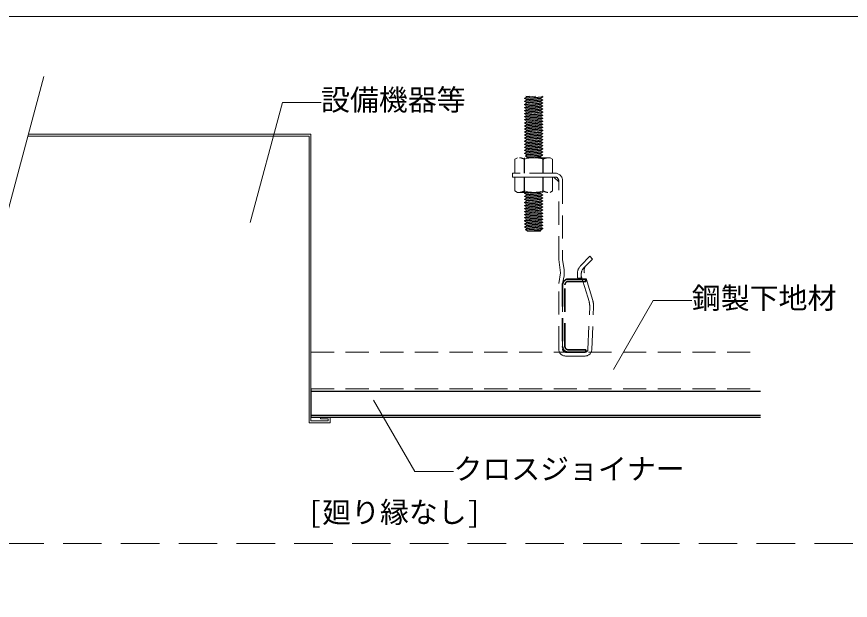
# Model space of a CAD drawing. Units: millimetres on the paper, with parts at other scales. Extents: x -195 to 195, y -140 to 138.
# Drawn here: x 50.59 to 93.87, y -30.32 to 0 of the extents above; entities that cross this region are included whole.
import ezdxf
from ezdxf.enums import TextEntityAlignment as Align

# ---------------------------------------------------------------- set-up
doc = ezdxf.new("R2010")
doc.units = ezdxf.units.MM
doc.linetypes.add('DASHED1', pattern=[1.8, 1.2, -0.6])
doc.linetypes.add('DASHED2', pattern=[3, 2, -1])
for name, color, linetype, lineweight in [('4-1_吊り材', 7, 'DASHED1', 18), ('4-3_クロスジョイナー', 2, 'Continuous', 25), ('4-4_野縁', 4, 'DASHED1', 9), ('4-6_文字・矢印', 7, 'Continuous', 18), ('4-7_野縁受け', 6, 'DASHED1', 35), ('4-B_補強金具・金具・その他', 3, 'Continuous', 18), ('F-3_クロスジョイナー', 3, 'Continuous', 18)]:
    doc.layers.add(name, color=color, linetype=linetype, lineweight=lineweight)
doc.styles.add('ＭＳ ゴシック', font='')
doc.styles.get('ＭＳ ゴシック').set_extended_font_data('MS Gothic')

msp = doc.modelspace()

# ---------------------------------------------------------------- linework, layer by layer
at = {"layer": '4-1_吊り材'}
for p, q in [((77.908, -4.158), (76.956, -4.238)), ((76.956, -4.255), (77.908, -4.176)), ((76.956, -4.238), (77.058, -4.185)), ((76.956, -4.255), (76.956, -4.238)), ((76.956, -4.255), (77.058, -4.308)), ((77.908, -4.317), (76.956, -4.396)), ((77.026, -4.133), (77.058, -4.149)), ((77.21, -4.133), (77.058, -4.149)), ((77.058, -4.185), (77.543, -4.133)), ((77.807, -4.229), (77.058, -4.308)), ((77.058, -4.344), (77.807, -4.264)), ((77.908, -4.176), (77.807, -4.229)), ((77.908, -4.317), (77.807, -4.264)), ((77.908, -4.158), (77.86, -4.133)), ((77.908, -4.176), (77.908, -4.158)), ((77.908, -4.335), (77.908, -4.317)), ((76.956, -4.414), (77.908, -4.335)), ((76.956, -4.396), (77.058, -4.344)), ((76.956, -4.414), (76.956, -4.396)), ((76.956, -4.414), (77.058, -4.467)), ((77.908, -4.476), (76.956, -4.555)), ((77.908, -4.493), (76.956, -4.573)), ((76.956, -4.555), (77.058, -4.502)), ((76.956, -4.573), (76.956, -4.555)), ((76.956, -4.573), (77.058, -4.626)), ((77.908, -4.635), (76.956, -4.714)), ((76.956, -4.732), (77.908, -4.652)), ((76.956, -4.714), (77.058, -4.661)), ((76.956, -4.732), (76.956, -4.714)), ((76.956, -4.732), (77.058, -4.784)), ((77.807, -4.388), (77.058, -4.467)), ((77.807, -4.423), (77.058, -4.502)), ((77.058, -4.626), (77.807, -4.546)), ((77.807, -4.582), (77.058, -4.661)), ((77.807, -4.705), (77.058, -4.784)), ((77.058, -4.82), (77.807, -4.74)), ((77.908, -4.335), (77.807, -4.388)), ((77.908, -4.476), (77.807, -4.423)), ((77.908, -4.493), (77.807, -4.546)), ((77.908, -4.635), (77.807, -4.582)), ((77.908, -4.652), (77.807, -4.705)), ((77.908, -4.793), (77.807, -4.74)), ((77.908, -4.493), (77.908, -4.476)), ((77.908, -4.652), (77.908, -4.635)), ((77.908, -4.793), (76.956, -4.873)), ((76.956, -4.89), (77.908, -4.811)), ((76.956, -4.873), (77.058, -4.82)), ((76.956, -4.89), (76.956, -4.873)), ((76.956, -4.89), (77.058, -4.943)), ((77.908, -4.952), (76.956, -5.031)), ((76.956, -5.049), (77.908, -4.97)), ((76.956, -5.031), (77.058, -4.979)), ((76.956, -5.049), (76.956, -5.031)), ((76.956, -5.049), (77.058, -5.102)), ((77.908, -5.111), (76.956, -5.19)), ((77.908, -5.128), (76.956, -5.208)), ((76.956, -5.19), (77.058, -5.137)), ((76.956, -5.208), (76.956, -5.19)), ((77.807, -4.864), (77.058, -4.943)), ((77.058, -4.979), (77.807, -4.899)), ((77.807, -5.023), (77.058, -5.102)), ((77.807, -5.058), (77.058, -5.137)), ((77.058, -5.261), (77.807, -5.181)), ((77.908, -4.811), (77.807, -4.864)), ((77.908, -4.952), (77.807, -4.899)), ((77.908, -4.97), (77.807, -5.023)), ((77.908, -5.111), (77.807, -5.058)), ((77.908, -5.128), (77.807, -5.181)), ((77.908, -4.811), (77.908, -4.793)), ((77.908, -4.97), (77.908, -4.952)), ((77.908, -4.958), (77.908, -4.952)), ((77.908, -5.128), (77.908, -5.111)), ((76.956, -5.208), (77.058, -5.261)), ((77.908, -5.27), (76.956, -5.349)), ((76.956, -5.367), (77.908, -5.287)), ((76.956, -5.349), (77.058, -5.296)), ((76.956, -5.367), (76.956, -5.349)), ((76.956, -5.367), (77.058, -5.419)), ((77.908, -5.428), (76.956, -5.508)), ((76.956, -5.525), (77.908, -5.446)), ((76.956, -5.508), (77.058, -5.455)), ((76.956, -5.525), (76.956, -5.508)), ((76.956, -5.525), (77.058, -5.578)), ((77.908, -5.587), (76.956, -5.666)), ((76.956, -5.684), (77.908, -5.605)), ((76.956, -5.666), (77.058, -5.614)), ((77.807, -5.217), (77.058, -5.296)), ((77.807, -5.34), (77.058, -5.419)), ((77.058, -5.455), (77.807, -5.375)), ((77.807, -5.499), (77.058, -5.578)), ((77.058, -5.614), (77.807, -5.534)), ((77.908, -5.27), (77.807, -5.217)), ((77.908, -5.287), (77.807, -5.34)), ((77.908, -5.428), (77.807, -5.375)), ((77.908, -5.446), (77.807, -5.499)), ((77.908, -5.587), (77.807, -5.534)), ((77.908, -5.605), (77.807, -5.658)), ((77.908, -5.287), (77.908, -5.27)), ((77.908, -5.446), (77.908, -5.428)), ((77.908, -5.605), (77.908, -5.587)), ((76.956, -5.684), (76.956, -5.666)), ((76.956, -5.684), (77.058, -5.737)), ((77.908, -5.746), (76.956, -5.825)), ((76.956, -5.843), (77.908, -5.763)), ((76.956, -5.825), (77.058, -5.772)), ((76.956, -5.843), (76.956, -5.825)), ((76.956, -5.843), (77.058, -5.896)), ((77.908, -5.905), (76.956, -5.984)), ((77.908, -5.922), (76.956, -6.002)), ((76.956, -5.984), (77.058, -5.931)), ((76.956, -6.002), (76.956, -5.984)), ((76.956, -6.002), (77.058, -6.054)), ((77.807, -5.658), (77.058, -5.737)), ((77.058, -5.772), (77.807, -5.693)), ((77.807, -5.816), (77.058, -5.896)), ((77.807, -5.852), (77.058, -5.931)), ((77.058, -6.054), (77.807, -5.975)), ((77.807, -6.01), (77.058, -6.09)), ((77.908, -5.746), (77.807, -5.693)), ((77.908, -5.763), (77.807, -5.816)), ((77.908, -5.905), (77.807, -5.852)), ((77.908, -5.922), (77.807, -5.975)), ((77.908, -6.063), (77.807, -6.01)), ((77.908, -5.763), (77.908, -5.746)), ((77.908, -5.922), (77.908, -5.905)), ((77.908, -6.063), (76.956, -6.143)), ((76.956, -6.16), (77.908, -6.081)), ((76.956, -6.143), (77.058, -6.09)), ((76.956, -6.16), (76.956, -6.143)), ((76.956, -6.16), (77.058, -6.213)), ((77.908, -6.222), (76.956, -6.301)), ((76.956, -6.319), (77.908, -6.24)), ((76.956, -6.301), (77.058, -6.249)), ((76.956, -6.319), (76.956, -6.301)), ((76.956, -6.319), (77.058, -6.372)), ((77.908, -6.381), (76.956, -6.46)), ((76.956, -6.478), (77.908, -6.398)), ((76.956, -6.46), (77.058, -6.407)), ((76.956, -6.478), (76.956, -6.46)), ((76.956, -6.478), (77.058, -6.531)), ((77.807, -6.134), (77.058, -6.213)), ((77.058, -6.249), (77.807, -6.169)), ((77.807, -6.293), (77.058, -6.372)), ((77.058, -6.407), (77.807, -6.328)), ((77.807, -6.451), (77.058, -6.531)), ((77.058, -6.566), (77.807, -6.487)), ((77.908, -6.081), (77.807, -6.134)), ((77.908, -6.222), (77.807, -6.169)), ((77.908, -6.24), (77.807, -6.293)), ((77.908, -6.381), (77.807, -6.328)), ((77.908, -6.398), (77.807, -6.451)), ((77.908, -6.54), (77.807, -6.487)), ((77.908, -6.081), (77.908, -6.063)), ((77.908, -6.24), (77.908, -6.222)), ((77.908, -6.398), (77.908, -6.381)), ((77.908, -6.54), (76.956, -6.619)), ((76.956, -6.637), (77.908, -6.557)), ((76.956, -6.619), (77.058, -6.566)), ((76.956, -6.637), (76.956, -6.619)), ((76.956, -6.637), (77.058, -6.689)), ((77.908, -6.698), (76.956, -6.778)), ((77.908, -6.716), (76.956, -6.795)), ((76.956, -6.778), (77.058, -6.725)), ((76.956, -6.795), (76.956, -6.778)), ((76.956, -6.795), (77.058, -6.848)), ((77.908, -6.857), (76.956, -6.936)), ((76.956, -6.954), (77.908, -6.875)), ((76.956, -6.936), (77.058, -6.884)), ((77.807, -6.61), (77.058, -6.689)), ((77.807, -6.645), (77.058, -6.725)), ((77.058, -6.848), (77.807, -6.769)), ((77.807, -6.804), (77.058, -6.884)), ((77.908, -6.557), (77.807, -6.61)), ((77.908, -6.698), (77.807, -6.645)), ((77.908, -6.716), (77.807, -6.769)), ((77.908, -6.857), (77.807, -6.804)), ((77.908, -6.875), (77.807, -6.928)), ((77.908, -6.557), (77.908, -6.54)), ((77.908, -6.716), (77.908, -6.698)), ((77.908, -6.875), (77.908, -6.857)), ((76.582, -7.33), (76.451, -7.406)), ((78.282, -7.33), (76.582, -7.33)), ((76.956, -6.954), (76.956, -6.936)), ((76.956, -6.954), (77.058, -7.007)), ((77.908, -7.016), (76.956, -7.095)), ((76.956, -7.113), (77.908, -7.033)), ((76.956, -7.095), (77.058, -7.042)), ((76.956, -7.113), (76.956, -7.095)), ((76.956, -7.113), (77.058, -7.166)), ((76.956, -7.33), (76.956, -8.13)), ((77.005, -7.229), (77.058, -7.201)), ((77.005, -7.229), (77.106, -7.33)), ((77.024, -7.248), (77.908, -7.175)), ((77.04, -7.265), (77.895, -7.193)), ((77.807, -6.928), (77.058, -7.007)), ((77.058, -7.042), (77.807, -6.963)), ((77.807, -7.086), (77.058, -7.166)), ((77.807, -7.122), (77.058, -7.201)), ((77.807, -7.245), (77.096, -7.32)), ((77.758, -7.33), (77.106, -7.33)), ((77.339, -7.33), (77.807, -7.28)), ((77.808, -7.281), (77.758, -7.33)), ((77.908, -7.016), (77.807, -6.963)), ((77.908, -7.033), (77.807, -7.086)), ((77.908, -7.175), (77.807, -7.122)), ((77.883, -7.205), (77.807, -7.245)), ((77.808, -7.281), (77.807, -7.28)), ((77.908, -7.18), (77.883, -7.205)), ((77.908, -7.033), (77.908, -7.016)), ((77.908, -7.18), (77.908, -7.175)), ((77.908, -7.33), (77.908, -8.13)), ((78.282, -7.33), (78.414, -7.406)), ((76.451, -7.406), (76.451, -8.13)), ((76.941, -7.406), (76.941, -8.13)), ((77.923, -7.406), (77.923, -8.13)), ((78.414, -7.406), (78.414, -8.13)), ((76.332, -8.13), (76.332, -8.33)), ((78.532, -8.13), (76.332, -8.13)), ((78.414, -8.13), (76.451, -8.13)), ((78.532, -8.33), (76.332, -8.33)), ((76.451, -8.33), (78.414, -8.33)), ((76.451, -9.054), (76.451, -8.33)), ((76.941, -9.054), (76.941, -8.33)), ((76.956, -9.13), (76.956, -8.33)), ((77.908, -9.13), (77.908, -8.33)), ((77.923, -9.054), (77.923, -8.33)), ((78.414, -9.054), (78.414, -8.33)), ((78.474, -8.33), (78.732, -8.589)), ((78.732, -12.61), (78.732, -8.53)), ((78.932, -8.53), (78.932, -12.61)), ((76.582, -9.13), (76.451, -9.054)), ((78.282, -9.13), (78.414, -9.054)), ((76.582, -9.13), (78.282, -9.13)), ((76.956, -9.17), (77.032, -9.13)), ((77.432, -9.13), (76.956, -9.17)), ((76.956, -9.187), (77.644, -9.13)), ((76.956, -9.187), (76.956, -9.17)), ((76.956, -9.187), (77.058, -9.24)), ((77.908, -9.249), (76.956, -9.328)), ((76.956, -9.346), (77.908, -9.267)), ((76.956, -9.328), (77.058, -9.276)), ((76.956, -9.346), (76.956, -9.328)), ((76.956, -9.346), (77.058, -9.399)), ((77.908, -9.408), (76.956, -9.487)), ((76.956, -9.505), (77.908, -9.425)), ((76.956, -9.487), (77.058, -9.434)), ((76.956, -9.505), (76.956, -9.487)), ((76.956, -9.505), (77.058, -9.558)), ((77.807, -9.161), (77.058, -9.24)), ((77.058, -9.276), (77.807, -9.196)), ((77.807, -9.32), (77.058, -9.399)), ((77.058, -9.434), (77.807, -9.355)), ((77.807, -9.478), (77.058, -9.558)), ((77.058, -9.593), (77.807, -9.514)), ((77.866, -9.13), (77.807, -9.161)), ((77.908, -9.249), (77.807, -9.196)), ((77.908, -9.267), (77.807, -9.32)), ((77.908, -9.408), (77.807, -9.355)), ((77.908, -9.425), (77.807, -9.478)), ((77.908, -9.567), (77.807, -9.514)), ((77.908, -9.267), (77.908, -9.249)), ((77.908, -9.425), (77.908, -9.408)), ((77.908, -9.567), (76.956, -9.646)), ((76.956, -9.664), (77.908, -9.584)), ((76.956, -9.646), (77.058, -9.593)), ((76.956, -9.664), (76.956, -9.646)), ((76.956, -9.664), (77.058, -9.716)), ((77.908, -9.725), (76.956, -9.805)), ((77.908, -9.743), (76.956, -9.822)), ((76.956, -9.805), (77.058, -9.752)), ((76.956, -9.822), (76.956, -9.805)), ((76.956, -9.822), (77.058, -9.875)), ((77.908, -9.884), (76.956, -9.963)), ((76.956, -9.981), (77.908, -9.902)), ((76.956, -9.963), (77.058, -9.911)), ((77.807, -9.637), (77.058, -9.716)), ((77.807, -9.672), (77.058, -9.752)), ((77.058, -9.875), (77.807, -9.796)), ((77.807, -9.831), (77.058, -9.911)), ((77.908, -9.584), (77.807, -9.637)), ((77.908, -9.725), (77.807, -9.672)), ((77.908, -9.743), (77.807, -9.796)), ((77.908, -9.884), (77.807, -9.831)), ((77.908, -9.902), (77.807, -9.955)), ((77.908, -9.584), (77.908, -9.567)), ((77.908, -9.743), (77.908, -9.725)), ((77.908, -9.902), (77.908, -9.884)), ((76.956, -9.981), (76.956, -9.963)), ((76.956, -9.981), (77.058, -10.034)), ((77.908, -10.043), (76.956, -10.122)), ((76.956, -10.14), (77.908, -10.06)), ((76.956, -10.122), (77.058, -10.069)), ((76.956, -10.14), (76.956, -10.122)), ((76.956, -10.14), (77.058, -10.193)), ((77.908, -10.202), (76.956, -10.281)), ((76.956, -10.299), (77.908, -10.219)), ((76.956, -10.281), (77.058, -10.228)), ((76.956, -10.299), (76.956, -10.281)), ((76.956, -10.299), (77.058, -10.351)), ((77.908, -10.36), (76.956, -10.44)), ((76.956, -10.457), (77.908, -10.378)), ((77.807, -9.955), (77.058, -10.034)), ((77.058, -10.069), (77.807, -9.99)), ((77.807, -10.113), (77.058, -10.193)), ((77.058, -10.228), (77.807, -10.149)), ((77.807, -10.272), (77.058, -10.351)), ((77.058, -10.387), (77.807, -10.307)), ((77.908, -10.043), (77.807, -9.99)), ((77.908, -10.06), (77.807, -10.113)), ((77.908, -10.202), (77.807, -10.149)), ((77.908, -10.219), (77.807, -10.272)), ((77.908, -10.36), (77.807, -10.307)), ((77.908, -10.378), (77.807, -10.431)), ((77.908, -10.06), (77.908, -10.043)), ((77.908, -10.219), (77.908, -10.202)), ((77.908, -10.378), (77.908, -10.36)), ((76.956, -10.44), (77.058, -10.387)), ((76.956, -10.457), (76.956, -10.44)), ((76.956, -10.457), (77.058, -10.51)), ((77.908, -10.519), (76.956, -10.598)), ((77.908, -10.537), (76.956, -10.616)), ((76.956, -10.598), (77.058, -10.546)), ((76.956, -10.616), (76.956, -10.598)), ((76.956, -10.616), (77.058, -10.669)), ((77.908, -10.678), (76.956, -10.757)), ((76.956, -10.775), (77.908, -10.695)), ((76.956, -10.757), (77.058, -10.704)), ((76.956, -10.775), (76.956, -10.757)), ((76.956, -10.775), (77.058, -10.828)), ((77.807, -10.431), (77.058, -10.51)), ((77.807, -10.466), (77.058, -10.546)), ((77.058, -10.669), (77.807, -10.59)), ((77.807, -10.625), (77.058, -10.704)), ((77.807, -10.748), (77.058, -10.828)), ((77.058, -10.863), (77.807, -10.784)), ((77.908, -10.519), (77.807, -10.466)), ((77.908, -10.537), (77.807, -10.59)), ((77.908, -10.678), (77.807, -10.625)), ((77.908, -10.695), (77.807, -10.748)), ((77.908, -10.837), (77.807, -10.784)), ((77.908, -10.537), (77.908, -10.519)), ((77.908, -10.695), (77.908, -10.678)), ((77.908, -10.837), (76.956, -10.916)), ((76.956, -10.934), (77.908, -10.854)), ((76.956, -10.916), (77.058, -10.863)), ((76.956, -10.934), (76.956, -10.916)), ((76.956, -10.934), (77.058, -10.986)), ((77.005, -11.049), (77.058, -11.022)), ((77.005, -11.049), (77.106, -11.151)), ((77.024, -11.069), (77.908, -10.995)), ((77.04, -11.085), (77.895, -11.014)), ((77.807, -10.907), (77.058, -10.986)), ((77.807, -10.942), (77.058, -11.022)), ((77.807, -11.066), (77.096, -11.141)), ((77.758, -11.151), (77.106, -11.151)), ((77.339, -11.151), (77.807, -11.101)), ((77.808, -11.102), (77.758, -11.151)), ((77.908, -10.854), (77.807, -10.907)), ((77.908, -10.995), (77.807, -10.942)), ((77.883, -11.026), (77.807, -11.066)), ((77.808, -11.102), (77.807, -11.101)), ((77.908, -11.001), (77.883, -11.026)), ((77.908, -10.854), (77.908, -10.837)), ((77.908, -11.001), (77.908, -10.995)), ((79.872, -12.927), (80.339, -12.45)), ((80.482, -12.59), (80.339, -12.45)), ((78.829, -13.31), (78.732, -12.61)), ((79.01, -13.147), (78.932, -12.61)), ((80.482, -12.59), (80.015, -13.067)), ((78.829, -13.31), (78.732, -13.86)), ((79.701, -13.347), (79.701, -13.56)), ((80.494, -14.744), (80.063, -13.313)), ((79.004, -13.472), (78.932, -13.86)), ((80.232, -14.566), (79.901, -13.466)), ((78.732, -17.28), (78.732, -13.86)), ((78.932, -17.13), (78.932, -13.93)), ((80.303, -14.801), (80.232, -14.566)), ((80.246, -17.286), (80.336, -15.064)), ((80.446, -17.294), (80.536, -15.072)), ((78.932, -16.534), (78.932, -16.53)), ((80.096, -17.63), (79.082, -17.63)), ((79.867, -17.43), (79.871, -17.43))]:
    msp.add_line(p, q, dxfattribs=at)
msp.add_lwpolyline([(79.901, -13.347), (79.901, -13.58), (79.701, -13.56)], dxfattribs=at)
for centre, radius, start, end in [((77.017, -4.167), 0.0441, 336.3783, 23.6217), ((77.017, -4.326), 0.0441, 336.3783, 23.6217), ((77.847, -4.247), 0.0441, 156.3783, 203.6217), ((77.017, -4.485), 0.0441, 336.3783, 23.6217), ((77.017, -4.643), 0.0441, 336.3783, 23.6217), ((77.847, -4.405), 0.0441, 156.3783, 203.6217), ((77.847, -4.564), 0.0441, 156.3783, 203.6217), ((77.847, -4.723), 0.0441, 156.3783, 203.6217), ((77.017, -4.802), 0.0441, 336.3783, 23.6217), ((77.017, -4.961), 0.0441, 336.3783, 23.6217), ((77.017, -5.12), 0.0441, 336.3783, 23.6217), ((77.847, -4.882), 0.0441, 156.3783, 203.6217), ((77.847, -5.04), 0.0441, 156.3783, 203.6217), ((77.847, -5.199), 0.0441, 156.3783, 203.6217), ((77.017, -5.278), 0.0441, 336.3783, 23.6217), ((77.017, -5.437), 0.0441, 336.3783, 23.6217), ((77.017, -5.596), 0.0441, 336.3783, 23.6217), ((77.847, -5.358), 0.0441, 156.3783, 203.6217), ((77.847, -5.517), 0.0441, 156.3783, 203.6217), ((77.017, -5.755), 0.0441, 336.3783, 23.6217), ((77.017, -5.913), 0.0441, 336.3783, 23.6217), ((77.017, -6.072), 0.0441, 336.3783, 23.6217), ((77.847, -5.675), 0.0441, 156.3783, 203.6217), ((77.847, -5.834), 0.0441, 156.3783, 203.6217), ((77.847, -5.993), 0.0441, 156.3783, 203.6217), ((77.017, -6.231), 0.0441, 336.3783, 23.6217), ((77.017, -6.39), 0.0441, 336.3783, 23.6217), ((77.847, -6.152), 0.0441, 156.3783, 203.6217), ((77.847, -6.31), 0.0441, 156.3783, 203.6217), ((77.847, -6.469), 0.0441, 156.3783, 203.6217), ((77.017, -6.548), 0.0441, 336.3783, 23.6217), ((77.017, -6.707), 0.0441, 336.3783, 23.6217), ((77.017, -6.866), 0.0441, 336.3783, 23.6217), ((77.847, -6.628), 0.0441, 156.3783, 203.6217), ((77.847, -6.787), 0.0441, 156.3783, 203.6217), ((76.668, -7.856), 0.526, 58.6894, 86.9264), ((77.432, -8.954), 1.624, 72.412, 107.588), ((77.017, -7.025), 0.0441, 336.3783, 23.6217), ((77.017, -7.183), 0.0441, 336.3783, 23.6217), ((77.847, -6.945), 0.0441, 156.3783, 203.6217), ((77.847, -7.104), 0.0441, 156.3783, 203.6217), ((77.847, -7.263), 0.0441, 156.3783, 203.6217), ((78.197, -7.856), 0.526, 93.0736, 121.3106), ((78.532, -8.53), 0.4, 0, 90), ((78.532, -8.53), 0.2, 0, 90), ((76.668, -8.604), 0.526, 273.0736, 301.3106), ((77.432, -7.506), 1.624, 252.412, 287.5879), ((78.197, -8.604), 0.526, 238.6894, 266.9264), ((77.017, -9.258), 0.0441, 336.3783, 23.6217), ((77.017, -9.417), 0.0441, 336.3783, 23.6217), ((77.847, -9.179), 0.0441, 156.3783, 203.6217), ((77.847, -9.337), 0.0441, 156.3783, 203.6217), ((77.847, -9.496), 0.0441, 156.3783, 203.6217), ((77.017, -9.575), 0.0441, 336.3783, 23.6217), ((77.017, -9.734), 0.0441, 336.3783, 23.6217), ((77.017, -9.893), 0.0441, 336.3783, 23.6217), ((77.847, -9.655), 0.0441, 156.3783, 203.6217), ((77.847, -9.814), 0.0441, 156.3783, 203.6217), ((77.017, -10.052), 0.0441, 336.3783, 23.6217), ((77.017, -10.21), 0.0441, 336.3783, 23.6217), ((77.017, -10.369), 0.0441, 336.3783, 23.6217), ((77.847, -9.972), 0.0441, 156.3783, 203.6217), ((77.847, -10.131), 0.0441, 156.3783, 203.6217), ((77.847, -10.29), 0.0441, 156.3783, 203.6217), ((77.017, -10.528), 0.0441, 336.3783, 23.6217), ((77.017, -10.687), 0.0441, 336.3783, 23.6217), ((77.847, -10.449), 0.0441, 156.3783, 203.6217), ((77.847, -10.607), 0.0441, 156.3783, 203.6217), ((77.847, -10.766), 0.0441, 156.3783, 203.6217), ((77.017, -10.845), 0.0441, 336.3783, 23.6217), ((77.017, -11.004), 0.0441, 336.3783, 23.6217), ((77.847, -10.925), 0.0441, 156.3783, 203.6217), ((77.847, -11.084), 0.0441, 156.3783, 203.6217), ((80.301, -13.347), 0.6, 135.58, 180), ((80.446, -13.198), 0.4, 135.58, 196.7692), ((78.02, -13.291), 1, 349.5532, 8.2418), ((80.301, -13.347), 0.4, 135.58, 180), ((79.537, -15.032), 0.8, 357.6813, 16.7692), ((79.537, -15.032), 1, 357.6813, 16.7692), ((79.082, -17.28), 0.35, 180, 270), ((79.082, -17.28), 0.15, 180, 270), ((80.096, -17.28), 0.15, 270, 357.6813), ((80.096, -17.28), 0.35, 270, 357.6813)]:
    msp.add_arc(centre, radius, start, end, dxfattribs=at)
at = {"layer": '4-3_クロスジョイナー'}
for p, q in [((65.867, -19.33), (65.867, -20.8)), ((65.867, -19.45), (89.2, -19.45)), ((65.867, -20.7), (89.2, -20.7)), ((65.867, -20.8), (89.2, -20.8))]:
    msp.add_line(p, q, dxfattribs=at)
at = {"layer": '4-4_野縁'}
for p, q in [((65.867, -17.43), (65.867, -19.33)), ((65.867, -17.43), (89.2, -17.43)), ((65.867, -19.33), (89.2, -19.33))]:
    msp.add_line(p, q, dxfattribs=at)
at = {"layer": '4-6_文字・矢印'}
for p, q in [((47.151, -21.21), (52.004, -3.1)), ((62.71, -10.69), (64.382, -4.451)), ((64.382, -4.451), (66.391, -4.451)), ((81.567, -18.327), (83.634, -14.748)), ((83.634, -14.748), (85.643, -14.748)), ((71.255, -23.625), (69.116, -19.921)), ((71.255, -23.625), (73.264, -23.625))]:
    msp.add_line(p, q, dxfattribs=at)
at = {"layer": '4-7_野縁受け'}
for p, q in [((79.232, -13.63), (80.132, -13.63)), ((79.232, -13.75), (80.132, -13.75)), ((80.132, -13.63), (80.132, -13.75)), ((78.932, -13.86), (78.932, -17.28)), ((79.052, -17.13), (79.052, -13.93)), ((80.096, -17.43), (79.082, -17.43))]:
    msp.add_line(p, q, dxfattribs=at)
msp.add_lwpolyline([(79.232, -17.31), (80.132, -17.31), (80.132, -17.43)], dxfattribs=at)
for centre, radius, start, end in [((79.232, -13.93), 0.3, 90, 180), ((79.232, -13.93), 0.18, 90, 180), ((79.232, -17.13), 0.3, 180, 270), ((79.232, -17.13), 0.18, 180, 270)]:
    msp.add_arc(centre, radius, start, end, dxfattribs=at)
at = {"layer": '4-B_補強金具・金具・その他'}
for p, q in [((51.173, -6.2), (65.767, -6.2)), ((65.867, -6.1), (51.2, -6.1)), ((65.767, -21.1), (65.767, -6.2)), ((65.867, -21), (65.867, -6.1)), ((65.767, -21.1), (65.867, -21.1)), ((65.867, -21), (66.767, -21)), ((65.867, -21.1), (66.867, -21.1)), ((66.367, -20.8), (66.867, -20.8)), ((66.367, -20.8), (66.367, -20.9)), ((66.367, -20.9), (66.767, -20.9)), ((66.767, -20.9), (66.767, -21)), ((66.867, -20.8), (66.867, -21.1))]:
    msp.add_line(p, q, dxfattribs=at)
at = {"layer": 'F-3_クロスジョイナー'}
msp.add_line((2, 0), (191, 0), dxfattribs=at)
at = {"layer": 'F-3_クロスジョイナー', "linetype": 'DASHED2'}
msp.add_line((2, -27.375), (191, -27.375), dxfattribs=at)
at = {"layer": 'F-3_クロスジョイナー'}
msp.add_lwpolyline([(2, 0), (191, 0), (191, -54.75)], dxfattribs=at)

# ---------------------------------------------------------------- texts
at = {"layer": '4-6_文字・矢印', "style": 'ＭＳ ゴシック'}
for s, p in [('設備機器等', (66.391, -5.201)), ('鋼製下地材', (85.643, -15.498)), ('クロスジョイナー', (73.264, -24.375)), ('[廻り縁なし]', (65.7, -26.625))]:
    msp.add_text(s, height=1.1, dxfattribs=at).set_placement(p, align=Align.BOTTOM_LEFT)

doc.saveas('drawing.dxf')
